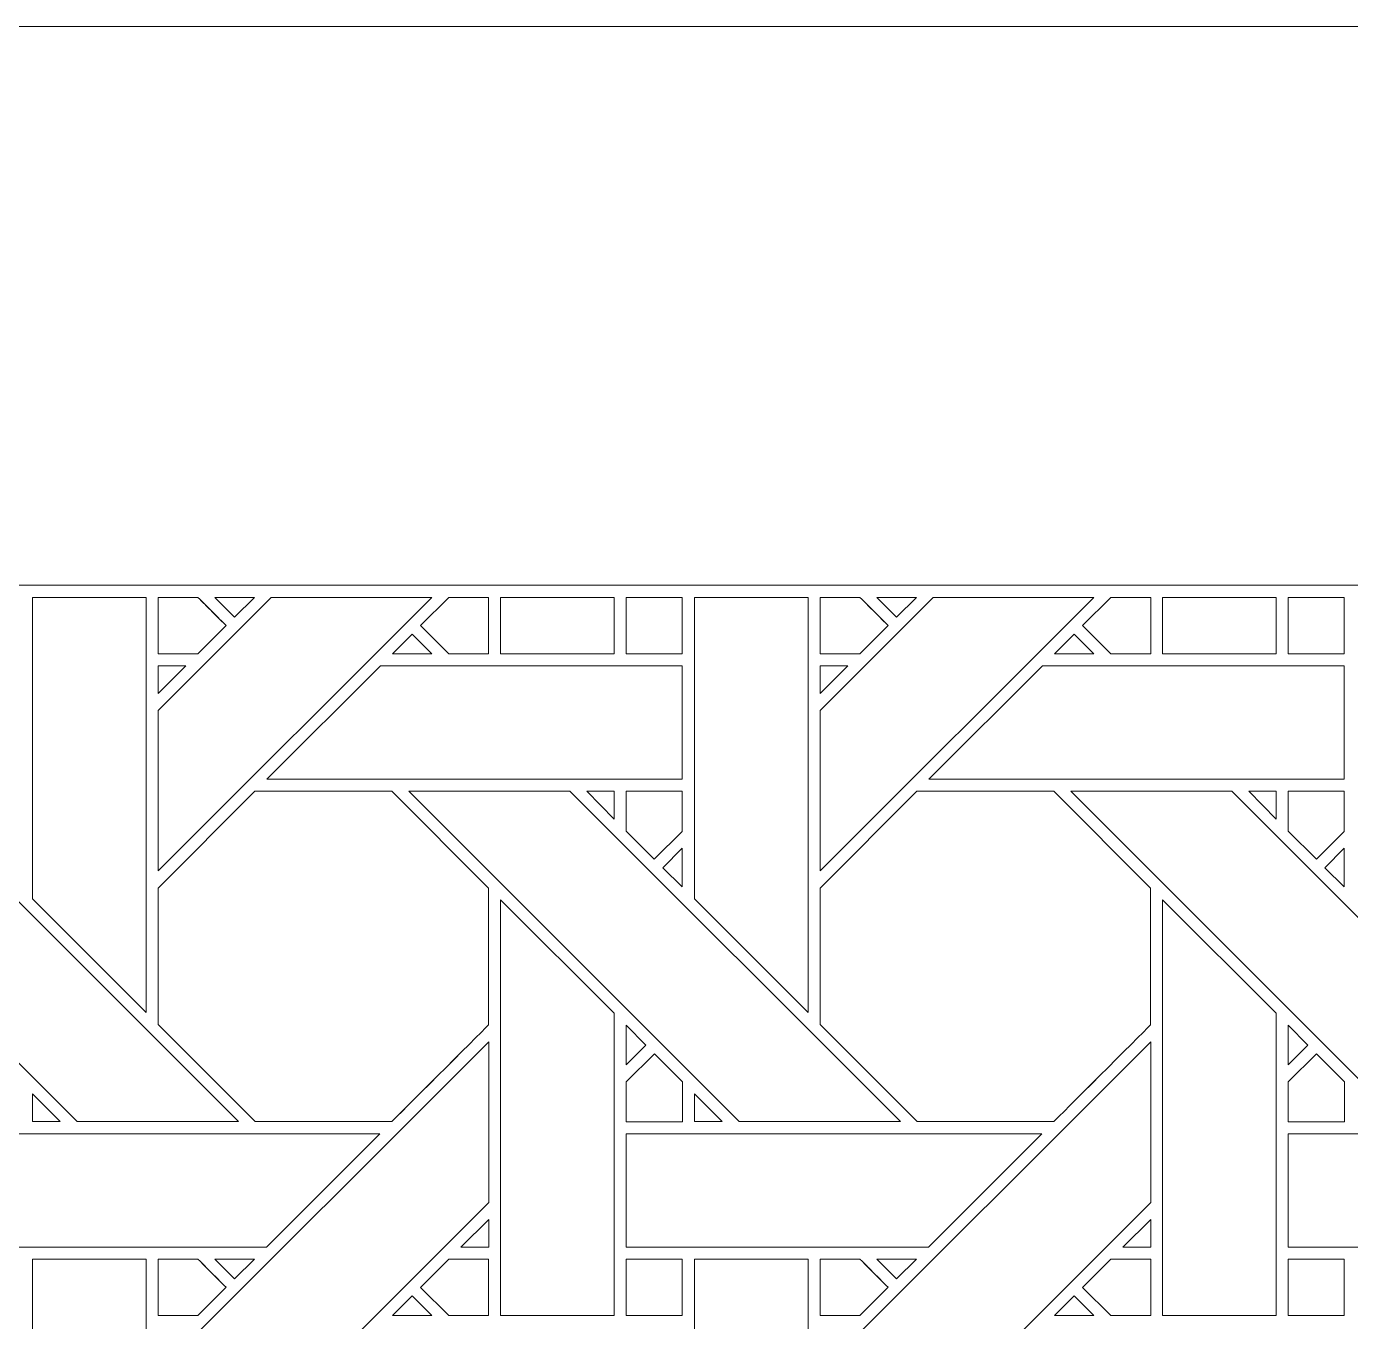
# Model space of a CAD drawing. Header units: inches. Extents: x 4.9 to 19.9, y 1.6 to 16.6.
# Drawn here: x 8.637 to 10.534, y 14.738 to 16.595 of the extents above; entities that cross this region are included whole.
import ezdxf

# ---------------------------------------------------------------- set-up
doc = ezdxf.new("R2010")
doc.units = ezdxf.units.IN
doc.header["$MEASUREMENT"] = 0
doc.layers.add('Design', color=7, linetype='Continuous', lineweight=0)

msp = doc.modelspace()

# ---------------------------------------------------------------- linework, layer by layer
at = {"layer": 'Design'}
for points, knots in [([(4.8829, 16.5948), (4.8829, 16.5948), (4.8829, 1.5948), (4.8829, 1.5948), (4.8829, 1.5948), (19.8829, 1.5948), (19.8829, 1.5948), (19.8829, 1.5948), (19.8829, 16.5948), (19.8829, 16.5948), (19.8829, 16.5948), (4.8829, 16.5948), (4.8829, 16.5948)], [0, 0, 0, 0, 1, 1, 1, 2, 2, 2, 3, 3, 3, 4, 4, 4, 4]), ([(5.684, 15.7937), (5.684, 15.7937), (5.684, 2.3959), (5.684, 2.3959), (5.684, 2.3959), (19.0818, 2.3959), (19.0818, 2.3959), (19.0818, 2.3959), (19.0818, 15.7937), (19.0818, 15.7937), (19.0818, 15.7937), (5.684, 15.7937), (5.684, 15.7937)], [0, 0, 0, 0, 1, 1, 1, 2, 2, 2, 3, 3, 3, 4, 4, 4, 4]), ([(8.6454, 15.7763), (8.6454, 15.7763), (8.8083, 15.7763), (8.8083, 15.7763), (8.8083, 15.7763), (8.8083, 15.1812), (8.8083, 15.1812), (8.8083, 15.1812), (8.6454, 15.3441), (8.6454, 15.3441), (8.6454, 15.3441), (8.6454, 15.7763), (8.6454, 15.7763)], [0, 0, 0, 0, 1, 1, 1, 2, 2, 2, 3, 3, 3, 4, 4, 4, 4]), ([(8.8826, 15.7763), (8.8878, 15.7711), (8.9184, 15.7404), (8.9228, 15.736), (8.9228, 15.736), (8.8824, 15.6956), (8.8824, 15.6956), (8.8824, 15.6956), (8.8255, 15.6956), (8.8255, 15.6956), (8.8255, 15.6956), (8.8255, 15.7763), (8.8255, 15.7763), (8.8255, 15.7763), (8.8826, 15.7763), (8.8826, 15.7763)], [0, 0, 0, 0, 1, 1, 1, 2, 2, 2, 3, 3, 3, 4, 4, 4, 5, 5, 5, 5]), ([(9.2177, 15.7763), (9.2177, 15.7763), (8.8255, 15.3841), (8.8255, 15.3841), (8.8255, 15.3841), (8.8255, 15.6142), (8.8255, 15.6142), (8.8255, 15.6142), (8.9876, 15.7763), (8.9876, 15.7763), (8.9876, 15.7763), (9.2177, 15.7763), (9.2177, 15.7763)], [0, 0, 0, 0, 1, 1, 1, 2, 2, 2, 3, 3, 3, 4, 4, 4, 4]), ([(8.907, 15.7518), (8.907, 15.7518), (8.9228, 15.736), (8.9228, 15.736), (8.9228, 15.736), (8.8824, 15.6956), (8.8824, 15.6956), (8.8824, 15.6956), (8.8255, 15.6956), (8.8255, 15.6956), (8.8255, 15.6956), (8.8255, 15.7763), (8.8255, 15.7763), (8.8255, 15.7763), (8.8826, 15.7763), (8.8826, 15.7763), (8.8879, 15.771), (8.8978, 15.7611), (8.907, 15.7518)], [0, 0, 0, 0, 1, 1, 1, 2, 2, 2, 3, 3, 3, 4, 4, 4, 5, 5, 5, 6, 6, 6, 6]), ([(8.9634, 15.7763), (8.9634, 15.7763), (8.9351, 15.7481), (8.9351, 15.7481), (8.9351, 15.7481), (8.9069, 15.7763), (8.9069, 15.7763), (8.9069, 15.7763), (8.9634, 15.7763), (8.9634, 15.7763)], [0, 0, 0, 0, 1, 1, 1, 2, 2, 2, 3, 3, 3, 3]), ([(9.242, 15.6956), (9.242, 15.6956), (9.2017, 15.7359), (9.2017, 15.7359), (9.2017, 15.7359), (9.242, 15.7763), (9.242, 15.7763), (9.242, 15.7763), (9.2991, 15.7763), (9.2991, 15.7763), (9.2991, 15.7763), (9.2991, 15.6956), (9.2991, 15.6956), (9.2991, 15.6956), (9.242, 15.6956), (9.242, 15.6956)], [0, 0, 0, 0, 1, 1, 1, 2, 2, 2, 3, 3, 3, 4, 4, 4, 5, 5, 5, 5]), ([(9.2991, 15.6956), (9.2991, 15.6956), (9.242, 15.6956), (9.242, 15.6956), (9.242, 15.6956), (9.2017, 15.7359), (9.2017, 15.7359), (9.2017, 15.7359), (9.242, 15.7763), (9.242, 15.7763), (9.242, 15.7763), (9.2991, 15.7763), (9.2991, 15.7763), (9.2991, 15.7763), (9.2991, 15.6956), (9.2991, 15.6956)], [0, 0, 0, 0, 1, 1, 1, 2, 2, 2, 3, 3, 3, 4, 4, 4, 5, 5, 5, 5]), ([(9.4791, 15.7763), (9.4791, 15.7763), (9.4791, 15.6955), (9.4791, 15.6955), (9.4791, 15.6955), (9.3163, 15.6955), (9.3163, 15.6955), (9.3163, 15.6955), (9.3163, 15.7763), (9.3163, 15.7763), (9.3163, 15.7763), (9.4791, 15.7763), (9.4791, 15.7763)], [0, 0, 0, 0, 1, 1, 1, 2, 2, 2, 3, 3, 3, 4, 4, 4, 4]), ([(9.5766, 15.7763), (9.5766, 15.7763), (9.5766, 15.6956), (9.5766, 15.6956), (9.5766, 15.6956), (9.4963, 15.6956), (9.4963, 15.6956), (9.4963, 15.6956), (9.4963, 15.7763), (9.4963, 15.7763), (9.4963, 15.7763), (9.5766, 15.7763), (9.5766, 15.7763)], [0, 0, 0, 0, 1, 1, 1, 2, 2, 2, 3, 3, 3, 4, 4, 4, 4]), ([(9.4963, 15.7763), (9.4963, 15.7763), (9.5766, 15.7763), (9.5766, 15.7763), (9.5766, 15.7763), (9.5766, 15.6956), (9.5766, 15.6956), (9.5766, 15.6956), (9.4963, 15.6956), (9.4963, 15.6956), (9.4963, 15.6956), (9.4963, 15.7763), (9.4963, 15.7763)], [0, 0, 0, 0, 1, 1, 1, 2, 2, 2, 3, 3, 3, 4, 4, 4, 4]), ([(9.5942, 15.7763), (9.5942, 15.7763), (9.7571, 15.7763), (9.7571, 15.7763), (9.7571, 15.7763), (9.7571, 15.1812), (9.7571, 15.1812), (9.7571, 15.1812), (9.5942, 15.3441), (9.5942, 15.3441), (9.5942, 15.3441), (9.5942, 15.7763), (9.5942, 15.7763)], [0, 0, 0, 0, 1, 1, 1, 2, 2, 2, 3, 3, 3, 4, 4, 4, 4]), ([(9.8313, 15.7763), (9.8365, 15.7711), (9.8672, 15.7404), (9.8716, 15.736), (9.8716, 15.736), (9.8312, 15.6956), (9.8312, 15.6956), (9.8312, 15.6956), (9.7742, 15.6956), (9.7742, 15.6956), (9.7742, 15.6956), (9.7742, 15.7763), (9.7742, 15.7763), (9.7742, 15.7763), (9.8313, 15.7763), (9.8313, 15.7763)], [0, 0, 0, 0, 1, 1, 1, 2, 2, 2, 3, 3, 3, 4, 4, 4, 5, 5, 5, 5]), ([(10.1664, 15.7763), (10.1664, 15.7763), (9.7742, 15.3841), (9.7742, 15.3841), (9.7742, 15.3841), (9.7742, 15.6142), (9.7742, 15.6142), (9.7742, 15.6142), (9.9364, 15.7763), (9.9364, 15.7763), (9.9364, 15.7763), (10.1664, 15.7763), (10.1664, 15.7763)], [0, 0, 0, 0, 1, 1, 1, 2, 2, 2, 3, 3, 3, 4, 4, 4, 4]), ([(9.8565, 15.7511), (9.8565, 15.7511), (9.8716, 15.736), (9.8716, 15.736), (9.8716, 15.736), (9.8312, 15.6956), (9.8312, 15.6956), (9.8312, 15.6956), (9.7742, 15.6956), (9.7742, 15.6956), (9.7742, 15.6956), (9.7742, 15.7763), (9.7742, 15.7763), (9.7742, 15.7763), (9.8313, 15.7763), (9.8313, 15.7763), (9.8368, 15.7708), (9.847, 15.7606), (9.8565, 15.7511)], [0, 0, 0, 0, 1, 1, 1, 2, 2, 2, 3, 3, 3, 4, 4, 4, 5, 5, 5, 6, 6, 6, 6]), ([(9.9121, 15.7763), (9.9121, 15.7763), (9.8838, 15.7481), (9.8838, 15.7481), (9.8838, 15.7481), (9.8556, 15.7763), (9.8556, 15.7763), (9.8556, 15.7763), (9.9121, 15.7763), (9.9121, 15.7763)], [0, 0, 0, 0, 1, 1, 1, 2, 2, 2, 3, 3, 3, 3]), ([(10.1907, 15.6956), (10.1907, 15.6956), (10.1504, 15.7359), (10.1504, 15.7359), (10.1504, 15.7359), (10.1908, 15.7763), (10.1908, 15.7763), (10.1908, 15.7763), (10.2479, 15.7763), (10.2479, 15.7763), (10.2479, 15.7763), (10.2479, 15.6956), (10.2479, 15.6956), (10.2479, 15.6956), (10.1907, 15.6956), (10.1907, 15.6956)], [0, 0, 0, 0, 1, 1, 1, 2, 2, 2, 3, 3, 3, 4, 4, 4, 5, 5, 5, 5]), ([(10.2479, 15.6956), (10.2479, 15.6956), (10.1907, 15.6956), (10.1907, 15.6956), (10.1907, 15.6956), (10.1504, 15.7359), (10.1504, 15.7359), (10.1504, 15.7359), (10.1908, 15.7763), (10.1908, 15.7763), (10.1908, 15.7763), (10.2479, 15.7763), (10.2479, 15.7763), (10.2479, 15.7763), (10.2479, 15.6956), (10.2479, 15.6956)], [0, 0, 0, 0, 1, 1, 1, 2, 2, 2, 3, 3, 3, 4, 4, 4, 5, 5, 5, 5]), ([(10.4278, 15.7763), (10.4278, 15.7763), (10.4278, 15.6955), (10.4278, 15.6955), (10.4278, 15.6955), (10.265, 15.6955), (10.265, 15.6955), (10.265, 15.6955), (10.265, 15.7763), (10.265, 15.7763), (10.265, 15.7763), (10.4278, 15.7763), (10.4278, 15.7763)], [0, 0, 0, 0, 1, 1, 1, 2, 2, 2, 3, 3, 3, 4, 4, 4, 4]), ([(10.5253, 15.7763), (10.5253, 15.7763), (10.5253, 15.6956), (10.5253, 15.6956), (10.5253, 15.6956), (10.4451, 15.6956), (10.4451, 15.6956), (10.4451, 15.6956), (10.4451, 15.7763), (10.4451, 15.7763), (10.4451, 15.7763), (10.5253, 15.7763), (10.5253, 15.7763)], [0, 0, 0, 0, 1, 1, 1, 2, 2, 2, 3, 3, 3, 4, 4, 4, 4]), ([(10.4451, 15.7763), (10.4451, 15.7763), (10.5253, 15.7763), (10.5253, 15.7763), (10.5253, 15.7763), (10.5253, 15.6956), (10.5253, 15.6956), (10.5253, 15.6956), (10.4451, 15.6956), (10.4451, 15.6956), (10.4451, 15.6956), (10.4451, 15.7763), (10.4451, 15.7763)], [0, 0, 0, 0, 1, 1, 1, 2, 2, 2, 3, 3, 3, 4, 4, 4, 4]), ([(9.1613, 15.6955), (9.1613, 15.6955), (9.1896, 15.7238), (9.1896, 15.7238), (9.1896, 15.7238), (9.2178, 15.6955), (9.2178, 15.6955), (9.2178, 15.6955), (9.1613, 15.6955), (9.1613, 15.6955)], [0, 0, 0, 0, 1, 1, 1, 2, 2, 2, 3, 3, 3, 3]), ([(10.11, 15.6955), (10.11, 15.6955), (10.1383, 15.7238), (10.1383, 15.7238), (10.1383, 15.7238), (10.1666, 15.6955), (10.1666, 15.6955), (10.1666, 15.6955), (10.11, 15.6955), (10.11, 15.6955)], [0, 0, 0, 0, 1, 1, 1, 2, 2, 2, 3, 3, 3, 3]), ([(8.8653, 15.6784), (8.8653, 15.6784), (8.8255, 15.6385), (8.8255, 15.6385), (8.8255, 15.6385), (8.8255, 15.6784), (8.8255, 15.6784), (8.8255, 15.6784), (8.8653, 15.6784), (8.8653, 15.6784)], [0, 0, 0, 0, 1, 1, 1, 2, 2, 2, 3, 3, 3, 3]), ([(9.5766, 15.6784), (9.5766, 15.6784), (9.5766, 15.5155), (9.5766, 15.5155), (9.5766, 15.5155), (8.9813, 15.5155), (8.9813, 15.5155), (8.9813, 15.5155), (9.1442, 15.6784), (9.1442, 15.6784), (9.1442, 15.6784), (9.5766, 15.6784), (9.5766, 15.6784)], [0, 0, 0, 0, 1, 1, 1, 2, 2, 2, 3, 3, 3, 4, 4, 4, 4]), ([(9.8141, 15.6784), (9.8141, 15.6784), (9.7742, 15.6385), (9.7742, 15.6385), (9.7742, 15.6385), (9.7742, 15.6784), (9.7742, 15.6784), (9.7742, 15.6784), (9.8141, 15.6784), (9.8141, 15.6784)], [0, 0, 0, 0, 1, 1, 1, 2, 2, 2, 3, 3, 3, 3]), ([(10.5253, 15.6784), (10.5253, 15.6784), (10.5253, 15.5155), (10.5253, 15.5155), (10.5253, 15.5155), (9.9301, 15.5155), (9.9301, 15.5155), (9.9301, 15.5155), (10.0929, 15.6784), (10.0929, 15.6784), (10.0929, 15.6784), (10.5253, 15.6784), (10.5253, 15.6784)], [0, 0, 0, 0, 1, 1, 1, 2, 2, 2, 3, 3, 3, 4, 4, 4, 4]), ([(8.9405, 15.0248), (8.9405, 15.0248), (8.7095, 15.0248), (8.7095, 15.0248), (8.7095, 15.0248), (8.2359, 15.4984), (8.2359, 15.4984), (8.2359, 15.4984), (8.4669, 15.4984), (8.4669, 15.4984), (8.4669, 15.4984), (8.9405, 15.0248), (8.9405, 15.0248)], [0, 0, 0, 0, 1, 1, 1, 2, 2, 2, 3, 3, 3, 4, 4, 4, 4]), ([(9.1604, 15.4985), (9.1604, 15.4985), (9.2991, 15.3597), (9.2991, 15.3597), (9.2991, 15.3597), (9.2991, 15.1635), (9.2991, 15.1635), (9.2813, 15.1456), (9.1694, 15.0339), (9.1604, 15.0248), (9.1604, 15.0248), (8.9647, 15.0248), (8.9647, 15.0248), (8.9647, 15.0248), (8.8255, 15.1641), (8.8255, 15.1641), (8.8255, 15.1641), (8.8255, 15.3597), (8.8255, 15.3597), (8.8255, 15.3597), (8.9642, 15.4985), (8.9642, 15.4985), (8.9642, 15.4985), (9.1604, 15.4985), (9.1604, 15.4985)], [0, 0, 0, 0, 1, 1, 1, 2, 2, 2, 3, 3, 3, 4, 4, 4, 5, 5, 5, 6, 6, 6, 7, 7, 7, 8, 8, 8, 8]), ([(9.1604, 15.4985), (9.1604, 15.4985), (9.2991, 15.3597), (9.2991, 15.3597), (9.2991, 15.3597), (9.2991, 15.1635), (9.2991, 15.1635), (9.2812, 15.1455), (9.1693, 15.0338), (9.1604, 15.0248), (9.1604, 15.0248), (8.9647, 15.0248), (8.9647, 15.0248), (8.9647, 15.0248), (8.8255, 15.1641), (8.8255, 15.1641), (8.8255, 15.1641), (8.8255, 15.3597), (8.8255, 15.3597), (8.8255, 15.3597), (8.9642, 15.4985), (8.9642, 15.4985), (8.9642, 15.4985), (9.1604, 15.4985), (9.1604, 15.4985)], [0, 0, 0, 0, 1, 1, 1, 2, 2, 2, 3, 3, 3, 4, 4, 4, 5, 5, 5, 6, 6, 6, 7, 7, 7, 8, 8, 8, 8]), ([(9.8892, 15.0248), (9.8892, 15.0248), (9.6582, 15.0248), (9.6582, 15.0248), (9.6582, 15.0248), (9.1846, 15.4984), (9.1846, 15.4984), (9.1846, 15.4984), (9.4156, 15.4984), (9.4156, 15.4984), (9.4156, 15.4984), (9.8892, 15.0248), (9.8892, 15.0248)], [0, 0, 0, 0, 1, 1, 1, 2, 2, 2, 3, 3, 3, 4, 4, 4, 4]), ([(9.4397, 15.4984), (9.4397, 15.4984), (9.4791, 15.4984), (9.4791, 15.4984), (9.4791, 15.4984), (9.4791, 15.4586), (9.4791, 15.4586), (9.4791, 15.4586), (9.4397, 15.4984), (9.4397, 15.4984)], [0, 0, 0, 0, 1, 1, 1, 2, 2, 2, 3, 3, 3, 3]), ([(9.4963, 15.4413), (9.4963, 15.4413), (9.4963, 15.4985), (9.4963, 15.4985), (9.4963, 15.4985), (9.5766, 15.4985), (9.5766, 15.4985), (9.5766, 15.4985), (9.5766, 15.4409), (9.5766, 15.4409), (9.5766, 15.4409), (9.5366, 15.4009), (9.5366, 15.4009), (9.5366, 15.4009), (9.4963, 15.4413), (9.4963, 15.4413)], [0, 0, 0, 0, 1, 1, 1, 2, 2, 2, 3, 3, 3, 4, 4, 4, 5, 5, 5, 5]), ([(9.5766, 15.4409), (9.5766, 15.4409), (9.5366, 15.4009), (9.5366, 15.4009), (9.5366, 15.4009), (9.4963, 15.4413), (9.4963, 15.4413), (9.4963, 15.4413), (9.4963, 15.4985), (9.4963, 15.4985), (9.4963, 15.4985), (9.5766, 15.4985), (9.5766, 15.4985), (9.5766, 15.4985), (9.5766, 15.4409), (9.5766, 15.4409)], [0, 0, 0, 0, 1, 1, 1, 2, 2, 2, 3, 3, 3, 4, 4, 4, 5, 5, 5, 5]), ([(10.1091, 15.4985), (10.1091, 15.4985), (10.2478, 15.3597), (10.2478, 15.3597), (10.2478, 15.3597), (10.2478, 15.1635), (10.2478, 15.1635), (10.23, 15.1456), (10.1181, 15.0339), (10.1091, 15.0248), (10.1091, 15.0248), (9.9134, 15.0248), (9.9134, 15.0248), (9.9134, 15.0248), (9.7742, 15.1641), (9.7742, 15.1641), (9.7742, 15.1641), (9.7742, 15.3597), (9.7742, 15.3597), (9.7742, 15.3597), (9.9129, 15.4985), (9.9129, 15.4985), (9.9129, 15.4985), (10.1091, 15.4985), (10.1091, 15.4985)], [0, 0, 0, 0, 1, 1, 1, 2, 2, 2, 3, 3, 3, 4, 4, 4, 5, 5, 5, 6, 6, 6, 7, 7, 7, 8, 8, 8, 8]), ([(10.1091, 15.4985), (10.1091, 15.4985), (10.2478, 15.3597), (10.2478, 15.3597), (10.2478, 15.3597), (10.2478, 15.1635), (10.2478, 15.1635), (10.23, 15.1456), (10.1181, 15.0338), (10.1091, 15.0248), (10.1091, 15.0248), (9.9134, 15.0248), (9.9134, 15.0248), (9.9134, 15.0248), (9.7742, 15.1641), (9.7742, 15.1641), (9.7742, 15.1641), (9.7742, 15.3597), (9.7742, 15.3597), (9.7742, 15.3597), (9.9129, 15.4985), (9.9129, 15.4985), (9.9129, 15.4985), (10.1091, 15.4985), (10.1091, 15.4985)], [0, 0, 0, 0, 1, 1, 1, 2, 2, 2, 3, 3, 3, 4, 4, 4, 5, 5, 5, 6, 6, 6, 7, 7, 7, 8, 8, 8, 8]), ([(10.838, 15.0248), (10.838, 15.0248), (10.6069, 15.0248), (10.6069, 15.0248), (10.6069, 15.0248), (10.1334, 15.4984), (10.1334, 15.4984), (10.1334, 15.4984), (10.3643, 15.4984), (10.3643, 15.4984), (10.3643, 15.4984), (10.838, 15.0248), (10.838, 15.0248)], [0, 0, 0, 0, 1, 1, 1, 2, 2, 2, 3, 3, 3, 4, 4, 4, 4]), ([(10.3884, 15.4984), (10.3884, 15.4984), (10.4279, 15.4984), (10.4279, 15.4984), (10.4279, 15.4984), (10.4279, 15.4586), (10.4279, 15.4586), (10.4279, 15.4586), (10.3884, 15.4984), (10.3884, 15.4984)], [0, 0, 0, 0, 1, 1, 1, 2, 2, 2, 3, 3, 3, 3]), ([(10.445, 15.4413), (10.445, 15.4413), (10.445, 15.4985), (10.445, 15.4985), (10.445, 15.4985), (10.5253, 15.4985), (10.5253, 15.4985), (10.5253, 15.4985), (10.5253, 15.4409), (10.5253, 15.4409), (10.5253, 15.4409), (10.4854, 15.4009), (10.4854, 15.4009), (10.4854, 15.4009), (10.445, 15.4413), (10.445, 15.4413)], [0, 0, 0, 0, 1, 1, 1, 2, 2, 2, 3, 3, 3, 4, 4, 4, 5, 5, 5, 5]), ([(10.5253, 15.4409), (10.5253, 15.4409), (10.4854, 15.4009), (10.4854, 15.4009), (10.4854, 15.4009), (10.445, 15.4413), (10.445, 15.4413), (10.445, 15.4413), (10.445, 15.4985), (10.445, 15.4985), (10.445, 15.4985), (10.5253, 15.4985), (10.5253, 15.4985), (10.5253, 15.4985), (10.5253, 15.4409), (10.5253, 15.4409)], [0, 0, 0, 0, 1, 1, 1, 2, 2, 2, 3, 3, 3, 4, 4, 4, 5, 5, 5, 5]), ([(9.5766, 15.4166), (9.5766, 15.4166), (9.5766, 15.3614), (9.5766, 15.3614), (9.5766, 15.3614), (9.5488, 15.3888), (9.5488, 15.3888), (9.5488, 15.3888), (9.5766, 15.4166), (9.5766, 15.4166)], [0, 0, 0, 0, 1, 1, 1, 2, 2, 2, 3, 3, 3, 3]), ([(10.5253, 15.4166), (10.5253, 15.4166), (10.5253, 15.3614), (10.5253, 15.3614), (10.5253, 15.3614), (10.4976, 15.3888), (10.4976, 15.3888), (10.4976, 15.3888), (10.5253, 15.4166), (10.5253, 15.4166)], [0, 0, 0, 0, 1, 1, 1, 2, 2, 2, 3, 3, 3, 3]), ([(9.3163, 14.7468), (9.3163, 14.7468), (9.3163, 15.3426), (9.3163, 15.3426), (9.3163, 15.3426), (9.4791, 15.1805), (9.4791, 15.1805), (9.4791, 15.1805), (9.4791, 14.7468), (9.4791, 14.7468), (9.4791, 14.7468), (9.3163, 14.7468), (9.3163, 14.7468)], [0, 0, 0, 0, 1, 1, 1, 2, 2, 2, 3, 3, 3, 4, 4, 4, 4]), ([(10.265, 14.7468), (10.265, 14.7468), (10.265, 15.3426), (10.265, 15.3426), (10.265, 15.3426), (10.4278, 15.1805), (10.4278, 15.1805), (10.4278, 15.1805), (10.4278, 14.7468), (10.4278, 14.7468), (10.4278, 14.7468), (10.265, 14.7468), (10.265, 14.7468)], [0, 0, 0, 0, 1, 1, 1, 2, 2, 2, 3, 3, 3, 4, 4, 4, 4]), ([(9.4964, 15.1062), (9.4964, 15.1062), (9.4964, 15.163), (9.4964, 15.163), (9.4964, 15.163), (9.5246, 15.1344), (9.5246, 15.1344), (9.5246, 15.1344), (9.4964, 15.1062), (9.4964, 15.1062)], [0, 0, 0, 0, 1, 1, 1, 2, 2, 2, 3, 3, 3, 3]), ([(10.4451, 15.1062), (10.4451, 15.1062), (10.4451, 15.163), (10.4451, 15.163), (10.4451, 15.163), (10.4733, 15.1344), (10.4733, 15.1344), (10.4733, 15.1344), (10.4451, 15.1062), (10.4451, 15.1062)], [0, 0, 0, 0, 1, 1, 1, 2, 2, 2, 3, 3, 3, 3]), ([(9.2992, 14.909), (9.2992, 14.909), (8.8255, 14.4354), (8.8255, 14.4354), (8.8255, 14.4354), (8.8255, 14.6655), (8.8255, 14.6655), (8.8255, 14.6655), (9.2992, 15.139), (9.2992, 15.139), (9.2992, 15.139), (9.2992, 14.909), (9.2992, 14.909)], [0, 0, 0, 0, 1, 1, 1, 2, 2, 2, 3, 3, 3, 4, 4, 4, 4]), ([(10.2479, 14.909), (10.2479, 14.909), (9.7742, 14.4354), (9.7742, 14.4354), (9.7742, 14.4354), (9.7742, 14.6655), (9.7742, 14.6655), (9.7742, 14.6655), (10.2479, 15.139), (10.2479, 15.139), (10.2479, 15.139), (10.2479, 14.909), (10.2479, 14.909)], [0, 0, 0, 0, 1, 1, 1, 2, 2, 2, 3, 3, 3, 4, 4, 4, 4]), ([(9.4963, 15.0246), (9.4963, 15.0246), (9.4963, 15.0819), (9.4963, 15.0819), (9.4963, 15.0819), (9.5367, 15.1222), (9.5367, 15.1222), (9.5367, 15.1222), (9.577, 15.0819), (9.577, 15.0819), (9.577, 15.0819), (9.577, 15.0246), (9.577, 15.0246), (9.577, 15.0246), (9.4963, 15.0246), (9.4963, 15.0246)], [0, 0, 0, 0, 1, 1, 1, 2, 2, 2, 3, 3, 3, 4, 4, 4, 5, 5, 5, 5]), ([(9.5367, 15.1222), (9.5367, 15.1222), (9.577, 15.0819), (9.577, 15.0819), (9.577, 15.0819), (9.577, 15.0246), (9.577, 15.0246), (9.577, 15.0246), (9.4963, 15.0246), (9.4963, 15.0246), (9.4963, 15.0246), (9.4963, 15.0819), (9.4963, 15.0819), (9.4963, 15.0819), (9.5367, 15.1222), (9.5367, 15.1222)], [0, 0, 0, 0, 1, 1, 1, 2, 2, 2, 3, 3, 3, 4, 4, 4, 5, 5, 5, 5]), ([(10.4451, 15.0246), (10.4451, 15.0246), (10.4451, 15.0819), (10.4451, 15.0819), (10.4451, 15.0819), (10.4854, 15.1222), (10.4854, 15.1222), (10.4854, 15.1222), (10.5257, 15.0819), (10.5257, 15.0819), (10.5257, 15.0819), (10.5257, 15.0246), (10.5257, 15.0246), (10.5257, 15.0246), (10.4451, 15.0246), (10.4451, 15.0246)], [0, 0, 0, 0, 1, 1, 1, 2, 2, 2, 3, 3, 3, 4, 4, 4, 5, 5, 5, 5]), ([(10.4854, 15.1222), (10.4854, 15.1222), (10.5257, 15.0819), (10.5257, 15.0819), (10.5257, 15.0819), (10.5257, 15.0246), (10.5257, 15.0246), (10.5257, 15.0246), (10.4451, 15.0246), (10.4451, 15.0246), (10.4451, 15.0246), (10.4451, 15.0819), (10.4451, 15.0819), (10.4451, 15.0819), (10.4854, 15.1222), (10.4854, 15.1222)], [0, 0, 0, 0, 1, 1, 1, 2, 2, 2, 3, 3, 3, 4, 4, 4, 5, 5, 5, 5]), ([(8.6455, 15.0248), (8.6455, 15.0248), (8.6455, 15.0646), (8.6455, 15.0646), (8.6455, 15.0646), (8.6853, 15.0248), (8.6853, 15.0248), (8.6853, 15.0248), (8.6455, 15.0248), (8.6455, 15.0248)], [0, 0, 0, 0, 1, 1, 1, 2, 2, 2, 3, 3, 3, 3]), ([(9.5943, 15.0248), (9.5943, 15.0248), (9.5943, 15.0646), (9.5943, 15.0646), (9.5943, 15.0646), (9.634, 15.0248), (9.634, 15.0248), (9.634, 15.0248), (9.5943, 15.0248), (9.5943, 15.0248)], [0, 0, 0, 0, 1, 1, 1, 2, 2, 2, 3, 3, 3, 3]), ([(8.9806, 14.8448), (8.9806, 14.8448), (8.5476, 14.8448), (8.5476, 14.8448), (8.5476, 14.8448), (8.5476, 15.0075), (8.5476, 15.0075), (8.5476, 15.0075), (9.1433, 15.0075), (9.1433, 15.0075), (9.1433, 15.0075), (8.9806, 14.8448), (8.9806, 14.8448)], [0, 0, 0, 0, 1, 1, 1, 2, 2, 2, 3, 3, 3, 4, 4, 4, 4]), ([(9.9293, 14.8448), (9.9293, 14.8448), (9.4964, 14.8448), (9.4964, 14.8448), (9.4964, 14.8448), (9.4964, 15.0075), (9.4964, 15.0075), (9.4964, 15.0075), (10.0921, 15.0075), (10.0921, 15.0075), (10.0921, 15.0075), (9.9293, 14.8448), (9.9293, 14.8448)], [0, 0, 0, 0, 1, 1, 1, 2, 2, 2, 3, 3, 3, 4, 4, 4, 4]), ([(10.8781, 14.8448), (10.8781, 14.8448), (10.4451, 14.8448), (10.4451, 14.8448), (10.4451, 14.8448), (10.4451, 15.0075), (10.4451, 15.0075), (10.4451, 15.0075), (11.0408, 15.0075), (11.0408, 15.0075), (11.0408, 15.0075), (10.8781, 14.8448), (10.8781, 14.8448)], [0, 0, 0, 0, 1, 1, 1, 2, 2, 2, 3, 3, 3, 4, 4, 4, 4]), ([(9.2594, 14.8449), (9.2594, 14.8449), (9.2992, 14.8846), (9.2992, 14.8846), (9.2992, 14.8846), (9.2992, 14.8449), (9.2992, 14.8449), (9.2992, 14.8449), (9.2594, 14.8449), (9.2594, 14.8449)], [0, 0, 0, 0, 1, 1, 1, 2, 2, 2, 3, 3, 3, 3]), ([(10.2081, 14.8449), (10.2081, 14.8449), (10.2479, 14.8846), (10.2479, 14.8846), (10.2479, 14.8846), (10.2479, 14.8449), (10.2479, 14.8449), (10.2479, 14.8449), (10.2081, 14.8449), (10.2081, 14.8449)], [0, 0, 0, 0, 1, 1, 1, 2, 2, 2, 3, 3, 3, 3]), ([(8.6454, 14.3954), (8.6454, 14.3954), (8.6454, 14.8276), (8.6454, 14.8276), (8.6454, 14.8276), (8.8083, 14.8276), (8.8083, 14.8276), (8.8083, 14.8276), (8.8083, 14.2324), (8.8083, 14.2324), (8.8083, 14.2324), (8.6454, 14.3954), (8.6454, 14.3954)], [0, 0, 0, 0, 1, 1, 1, 2, 2, 2, 3, 3, 3, 4, 4, 4, 4]), ([(8.8825, 14.8276), (8.8877, 14.8225), (8.9184, 14.7917), (8.9228, 14.7873), (8.9228, 14.7873), (8.8824, 14.7468), (8.8824, 14.7468), (8.8824, 14.7468), (8.8255, 14.7468), (8.8255, 14.7468), (8.8255, 14.7468), (8.8255, 14.8276), (8.8255, 14.8276), (8.8255, 14.8276), (8.8825, 14.8276), (8.8825, 14.8276)], [0, 0, 0, 0, 1, 1, 1, 2, 2, 2, 3, 3, 3, 4, 4, 4, 5, 5, 5, 5]), ([(8.9228, 14.7873), (8.9228, 14.7873), (8.8824, 14.7468), (8.8824, 14.7468), (8.8824, 14.7468), (8.8255, 14.7468), (8.8255, 14.7468), (8.8255, 14.7468), (8.8255, 14.8276), (8.8255, 14.8276), (8.8255, 14.8276), (8.8825, 14.8276), (8.8825, 14.8276), (8.8877, 14.8224), (8.9185, 14.7916), (8.9228, 14.7873)], [0, 0, 0, 0, 1, 1, 1, 2, 2, 2, 3, 3, 3, 4, 4, 4, 5, 5, 5, 5]), ([(8.9069, 14.8276), (8.9069, 14.8276), (8.9634, 14.8276), (8.9634, 14.8276), (8.9634, 14.8276), (8.9351, 14.7994), (8.9351, 14.7994), (8.9351, 14.7994), (8.9069, 14.8276), (8.9069, 14.8276)], [0, 0, 0, 0, 1, 1, 1, 2, 2, 2, 3, 3, 3, 3]), ([(9.242, 14.7468), (9.242, 14.7468), (9.2017, 14.7872), (9.2017, 14.7872), (9.2017, 14.7872), (9.2421, 14.8276), (9.2421, 14.8276), (9.2421, 14.8276), (9.2991, 14.8276), (9.2991, 14.8276), (9.2991, 14.8276), (9.2991, 14.7468), (9.2991, 14.7468), (9.2991, 14.7468), (9.242, 14.7468), (9.242, 14.7468)], [0, 0, 0, 0, 1, 1, 1, 2, 2, 2, 3, 3, 3, 4, 4, 4, 5, 5, 5, 5]), ([(9.2991, 14.8276), (9.2991, 14.8276), (9.2991, 14.7468), (9.2991, 14.7468), (9.2991, 14.7468), (9.242, 14.7468), (9.242, 14.7468), (9.242, 14.7468), (9.2017, 14.7872), (9.2017, 14.7872), (9.2017, 14.7872), (9.2421, 14.8276), (9.2421, 14.8276), (9.2421, 14.8276), (9.2991, 14.8276), (9.2991, 14.8276)], [0, 0, 0, 0, 1, 1, 1, 2, 2, 2, 3, 3, 3, 4, 4, 4, 5, 5, 5, 5]), ([(9.4963, 14.8276), (9.4963, 14.8276), (9.5766, 14.8276), (9.5766, 14.8276), (9.5766, 14.8276), (9.5766, 14.7468), (9.5766, 14.7468), (9.5766, 14.7468), (9.4963, 14.7468), (9.4963, 14.7468), (9.4963, 14.7468), (9.4963, 14.8276), (9.4963, 14.8276)], [0, 0, 0, 0, 1, 1, 1, 2, 2, 2, 3, 3, 3, 4, 4, 4, 4]), ([(9.4963, 14.7468), (9.4963, 14.7468), (9.4963, 14.8276), (9.4963, 14.8276), (9.4963, 14.8276), (9.5766, 14.8276), (9.5766, 14.8276), (9.5766, 14.8276), (9.5766, 14.7468), (9.5766, 14.7468), (9.5766, 14.7468), (9.4963, 14.7468), (9.4963, 14.7468)], [0, 0, 0, 0, 1, 1, 1, 2, 2, 2, 3, 3, 3, 4, 4, 4, 4]), ([(9.5942, 14.3954), (9.5942, 14.3954), (9.5942, 14.8276), (9.5942, 14.8276), (9.5942, 14.8276), (9.7571, 14.8276), (9.7571, 14.8276), (9.7571, 14.8276), (9.7571, 14.2324), (9.7571, 14.2324), (9.7571, 14.2324), (9.5942, 14.3954), (9.5942, 14.3954)], [0, 0, 0, 0, 1, 1, 1, 2, 2, 2, 3, 3, 3, 4, 4, 4, 4]), ([(9.8313, 14.8276), (9.8364, 14.8225), (9.8672, 14.7917), (9.8716, 14.7873), (9.8716, 14.7873), (9.8312, 14.7468), (9.8312, 14.7468), (9.8312, 14.7468), (9.7742, 14.7468), (9.7742, 14.7468), (9.7742, 14.7468), (9.7742, 14.8276), (9.7742, 14.8276), (9.7742, 14.8276), (9.8313, 14.8276), (9.8313, 14.8276)], [0, 0, 0, 0, 1, 1, 1, 2, 2, 2, 3, 3, 3, 4, 4, 4, 5, 5, 5, 5]), ([(9.8716, 14.7873), (9.8716, 14.7873), (9.8312, 14.7468), (9.8312, 14.7468), (9.8312, 14.7468), (9.7742, 14.7468), (9.7742, 14.7468), (9.7742, 14.7468), (9.7742, 14.8276), (9.7742, 14.8276), (9.7742, 14.8276), (9.8313, 14.8276), (9.8313, 14.8276), (9.8365, 14.8224), (9.8673, 14.7915), (9.8716, 14.7873)], [0, 0, 0, 0, 1, 1, 1, 2, 2, 2, 3, 3, 3, 4, 4, 4, 5, 5, 5, 5]), ([(9.8556, 14.8276), (9.8556, 14.8276), (9.9121, 14.8276), (9.9121, 14.8276), (9.9121, 14.8276), (9.8838, 14.7994), (9.8838, 14.7994), (9.8838, 14.7994), (9.8556, 14.8276), (9.8556, 14.8276)], [0, 0, 0, 0, 1, 1, 1, 2, 2, 2, 3, 3, 3, 3]), ([(10.1907, 14.7468), (10.1907, 14.7468), (10.1504, 14.7872), (10.1504, 14.7872), (10.1504, 14.7872), (10.1908, 14.8276), (10.1908, 14.8276), (10.1908, 14.8276), (10.2479, 14.8276), (10.2479, 14.8276), (10.2479, 14.8276), (10.2479, 14.7468), (10.2479, 14.7468), (10.2479, 14.7468), (10.1907, 14.7468), (10.1907, 14.7468)], [0, 0, 0, 0, 1, 1, 1, 2, 2, 2, 3, 3, 3, 4, 4, 4, 5, 5, 5, 5]), ([(10.2479, 14.8276), (10.2479, 14.8276), (10.2479, 14.7468), (10.2479, 14.7468), (10.2479, 14.7468), (10.1907, 14.7468), (10.1907, 14.7468), (10.1907, 14.7468), (10.1504, 14.7872), (10.1504, 14.7872), (10.1504, 14.7872), (10.1908, 14.8276), (10.1908, 14.8276), (10.1908, 14.8276), (10.2479, 14.8276), (10.2479, 14.8276)], [0, 0, 0, 0, 1, 1, 1, 2, 2, 2, 3, 3, 3, 4, 4, 4, 5, 5, 5, 5]), ([(10.4451, 14.7468), (10.4451, 14.7468), (10.4451, 14.8276), (10.4451, 14.8276), (10.4451, 14.8276), (10.5253, 14.8276), (10.5253, 14.8276), (10.5253, 14.8276), (10.5253, 14.7468), (10.5253, 14.7468), (10.5253, 14.7468), (10.4451, 14.7468), (10.4451, 14.7468)], [0, 0, 0, 0, 1, 1, 1, 2, 2, 2, 3, 3, 3, 4, 4, 4, 4]), ([(10.4451, 14.8276), (10.4451, 14.8276), (10.5253, 14.8276), (10.5253, 14.8276), (10.5253, 14.8276), (10.5253, 14.7468), (10.5253, 14.7468), (10.5253, 14.7468), (10.4451, 14.7468), (10.4451, 14.7468), (10.4451, 14.7468), (10.4451, 14.8276), (10.4451, 14.8276)], [0, 0, 0, 0, 1, 1, 1, 2, 2, 2, 3, 3, 3, 4, 4, 4, 4]), ([(9.2178, 14.7468), (9.2178, 14.7468), (9.1613, 14.7468), (9.1613, 14.7468), (9.1613, 14.7468), (9.1896, 14.775), (9.1896, 14.775), (9.1896, 14.775), (9.2178, 14.7468), (9.2178, 14.7468)], [0, 0, 0, 0, 1, 1, 1, 2, 2, 2, 3, 3, 3, 3]), ([(10.1666, 14.7468), (10.1666, 14.7468), (10.11, 14.7468), (10.11, 14.7468), (10.11, 14.7468), (10.1383, 14.775), (10.1383, 14.775), (10.1383, 14.775), (10.1666, 14.7468), (10.1666, 14.7468)], [0, 0, 0, 0, 1, 1, 1, 2, 2, 2, 3, 3, 3, 3])]:
    msp.add_open_spline(points, degree=3, knots=knots, dxfattribs=at)

doc.saveas('drawing.dxf')
